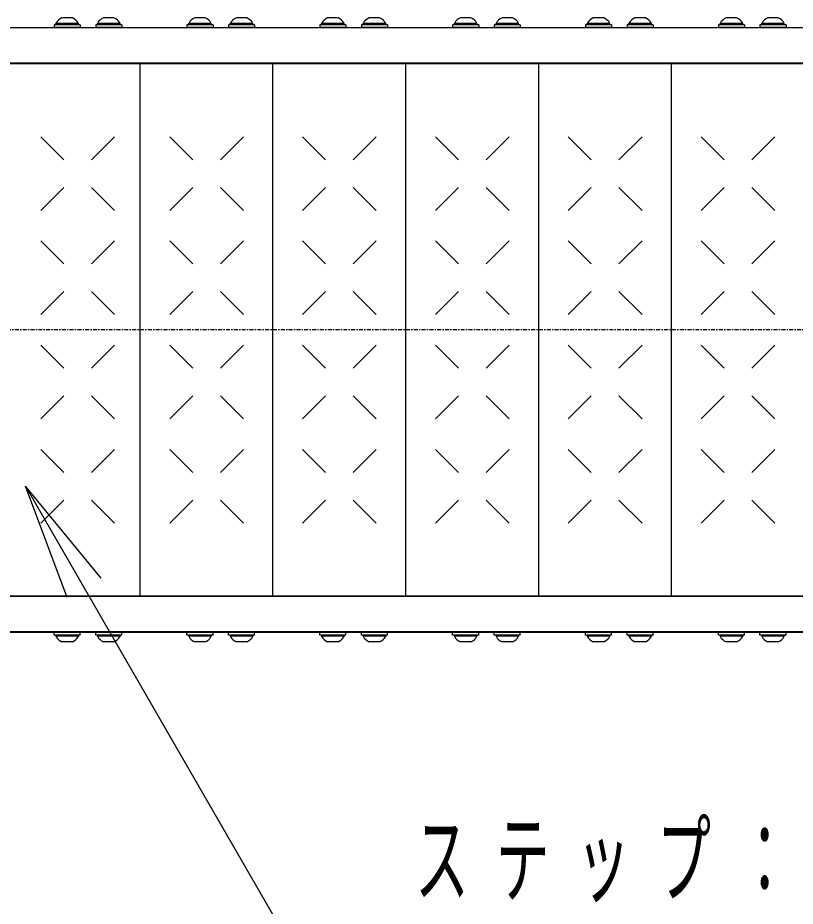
# Model space of a CAD drawing. Units: millimetres at full size; details may follow other scales. Extents: x -11723 to 0, y -1854 to 8010.
# Drawn here: x -6198 to -5601, y 6488 to 7170 of the extents above; entities that cross this region are included whole.
import ezdxf

# ---------------------------------------------------------------- set-up
doc = ezdxf.new("R2010")
doc.units = ezdxf.units.MM
doc.linetypes.add('USER2', pattern=[6, 3, -1, 1, -1])
doc.layers.add('線', color=2, linetype='Continuous', lineweight=25)
doc.layers.add('補助', color=2, linetype='Continuous', lineweight=13)
doc.styles.add('ＭＳ ゴシック', font='')
doc.styles.get('ＭＳ ゴシック').set_extended_font_data('MS Gothic')

msp = doc.modelspace()

# ---------------------------------------------------------------- linework, layer by layer
at = {"layer": '線'}
for p, q in [((-6155.647, 7169.55), (-6163.647, 7169.55)), ((-6123.742, 7169.55), (-6131.742, 7169.55)), ((-6053.742, 7169.55), (-6061.742, 7169.55)), ((-6021.837, 7169.55), (-6029.837, 7169.55)), ((-5951.837, 7169.55), (-5959.837, 7169.55)), ((-5919.932, 7169.55), (-5927.932, 7169.55)), ((-5849.932, 7169.55), (-5857.932, 7169.55)), ((-5818.027, 7169.55), (-5826.027, 7169.55)), ((-5748.027, 7169.55), (-5756.027, 7169.55)), ((-5716.122, 7169.55), (-5724.122, 7169.55)), ((-5646.122, 7169.55), (-5654.122, 7169.55)), ((-5614.217, 7169.55), (-5622.217, 7169.55)), ((-5211.228, 7161.8), (-6302.68, 7161.8)), ((-6169.647, 7164.2), (-6169.647, 7162.2)), ((-6149.647, 7164.2), (-6169.647, 7164.2)), ((-6149.647, 7162.2), (-6169.647, 7162.2)), ((-6168.297, 7164.2), (-6168.297, 7165.2)), ((-6150.997, 7165.2), (-6168.297, 7165.2)), ((-6150.997, 7164.2), (-6168.297, 7164.2)), ((-6150.997, 7164.2), (-6150.997, 7165.2)), ((-6149.647, 7164.2), (-6149.647, 7162.2)), ((-6137.742, 7164.2), (-6137.742, 7162.2)), ((-6117.742, 7164.2), (-6137.742, 7164.2)), ((-6117.742, 7162.2), (-6137.742, 7162.2)), ((-6136.392, 7164.2), (-6136.392, 7165.2)), ((-6119.092, 7165.2), (-6136.392, 7165.2)), ((-6119.092, 7164.2), (-6136.392, 7164.2)), ((-6119.092, 7164.2), (-6119.092, 7165.2)), ((-6117.742, 7164.2), (-6117.742, 7162.2)), ((-6067.742, 7164.2), (-6067.742, 7162.2)), ((-6047.742, 7164.2), (-6067.742, 7164.2)), ((-6047.742, 7162.2), (-6067.742, 7162.2)), ((-6066.392, 7164.2), (-6066.392, 7165.2)), ((-6049.092, 7165.2), (-6066.392, 7165.2)), ((-6049.092, 7164.2), (-6066.392, 7164.2)), ((-6049.092, 7164.2), (-6049.092, 7165.2)), ((-6047.742, 7164.2), (-6047.742, 7162.2)), ((-6035.837, 7164.2), (-6035.837, 7162.2)), ((-6015.837, 7164.2), (-6035.837, 7164.2)), ((-6015.837, 7162.2), (-6035.837, 7162.2)), ((-6034.487, 7164.2), (-6034.487, 7165.2)), ((-6017.187, 7165.2), (-6034.487, 7165.2)), ((-6017.187, 7164.2), (-6034.487, 7164.2)), ((-6017.187, 7164.2), (-6017.187, 7165.2)), ((-6015.837, 7164.2), (-6015.837, 7162.2)), ((-5965.837, 7164.2), (-5965.837, 7162.2)), ((-5945.837, 7164.2), (-5965.837, 7164.2)), ((-5945.837, 7162.2), (-5965.837, 7162.2)), ((-5964.487, 7164.2), (-5964.487, 7165.2)), ((-5947.187, 7165.2), (-5964.487, 7165.2)), ((-5947.187, 7164.2), (-5964.487, 7164.2)), ((-5947.187, 7164.2), (-5947.187, 7165.2)), ((-5945.837, 7164.2), (-5945.837, 7162.2)), ((-5933.932, 7164.2), (-5933.932, 7162.2)), ((-5913.932, 7164.2), (-5933.932, 7164.2)), ((-5913.932, 7162.2), (-5933.932, 7162.2)), ((-5932.582, 7164.2), (-5932.582, 7165.2)), ((-5915.282, 7165.2), (-5932.582, 7165.2)), ((-5915.282, 7164.2), (-5932.582, 7164.2)), ((-5915.282, 7164.2), (-5915.282, 7165.2)), ((-5913.932, 7164.2), (-5913.932, 7162.2)), ((-5863.932, 7164.2), (-5863.932, 7162.2)), ((-5843.932, 7164.2), (-5863.932, 7164.2)), ((-5843.932, 7162.2), (-5863.932, 7162.2)), ((-5862.582, 7164.2), (-5862.582, 7165.2)), ((-5845.282, 7165.2), (-5862.582, 7165.2)), ((-5845.282, 7164.2), (-5862.582, 7164.2)), ((-5845.282, 7164.2), (-5845.282, 7165.2)), ((-5843.932, 7164.2), (-5843.932, 7162.2)), ((-5832.027, 7164.2), (-5832.027, 7162.2)), ((-5812.027, 7164.2), (-5832.027, 7164.2)), ((-5812.027, 7162.2), (-5832.027, 7162.2)), ((-5830.677, 7164.2), (-5830.677, 7165.2)), ((-5813.377, 7165.2), (-5830.677, 7165.2)), ((-5813.377, 7164.2), (-5830.677, 7164.2)), ((-5813.377, 7164.2), (-5813.377, 7165.2)), ((-5812.027, 7164.2), (-5812.027, 7162.2)), ((-5762.027, 7164.2), (-5762.027, 7162.2)), ((-5742.027, 7164.2), (-5762.027, 7164.2)), ((-5742.027, 7162.2), (-5762.027, 7162.2)), ((-5760.677, 7164.2), (-5760.677, 7165.2)), ((-5743.377, 7165.2), (-5760.677, 7165.2)), ((-5743.377, 7164.2), (-5760.677, 7164.2)), ((-5743.377, 7164.2), (-5743.377, 7165.2)), ((-5742.027, 7164.2), (-5742.027, 7162.2)), ((-5730.122, 7164.2), (-5730.122, 7162.2)), ((-5710.122, 7164.2), (-5730.122, 7164.2)), ((-5710.122, 7162.2), (-5730.122, 7162.2)), ((-5728.772, 7164.2), (-5728.772, 7165.2)), ((-5711.472, 7165.2), (-5728.772, 7165.2)), ((-5711.472, 7164.2), (-5728.772, 7164.2)), ((-5711.472, 7164.2), (-5711.472, 7165.2)), ((-5710.122, 7164.2), (-5710.122, 7162.2)), ((-5660.122, 7164.2), (-5660.122, 7162.2)), ((-5640.122, 7164.2), (-5660.122, 7164.2)), ((-5640.122, 7162.2), (-5660.122, 7162.2)), ((-5658.772, 7164.2), (-5658.772, 7165.2)), ((-5641.472, 7165.2), (-5658.772, 7165.2)), ((-5641.472, 7164.2), (-5658.772, 7164.2)), ((-5641.472, 7164.2), (-5641.472, 7165.2)), ((-5640.122, 7164.2), (-5640.122, 7162.2)), ((-5628.217, 7164.2), (-5628.217, 7162.2)), ((-5608.217, 7164.2), (-5628.217, 7164.2)), ((-5608.217, 7162.2), (-5628.217, 7162.2)), ((-5626.867, 7164.2), (-5626.867, 7165.2)), ((-5609.567, 7165.2), (-5626.867, 7165.2)), ((-5609.567, 7164.2), (-5626.867, 7164.2)), ((-5609.567, 7164.2), (-5609.567, 7165.2)), ((-5608.217, 7164.2), (-5608.217, 7162.2)), ((-5211.228, 7134.6), (-6302.68, 7134.6)), ((-6103.647, 6725.8), (-6103.647, 7134.2)), ((-6001.742, 6725.8), (-6001.742, 7134.2)), ((-5899.837, 6725.8), (-5899.837, 7134.2)), ((-5797.932, 6725.8), (-5797.932, 7134.2)), ((-5696.027, 6725.8), (-5696.027, 7134.2)), ((-6179.932, 7078.284), (-6162.254, 7060.607)), ((-6123.363, 7078.284), (-6141.041, 7060.607)), ((-6080.979, 7078.284), (-6063.301, 7060.607)), ((-6024.411, 7078.284), (-6042.088, 7060.607)), ((-5979.074, 7078.284), (-5961.396, 7060.607)), ((-5922.505, 7078.284), (-5940.183, 7060.607)), ((-5877.169, 7078.284), (-5859.491, 7060.607)), ((-5820.6, 7078.284), (-5838.278, 7060.607)), ((-5775.264, 7078.284), (-5757.586, 7060.607)), ((-5718.695, 7078.284), (-5736.373, 7060.607)), ((-5673.359, 7078.284), (-5655.681, 7060.607)), ((-5616.79, 7078.284), (-5634.468, 7060.607)), ((-6162.254, 7039.393), (-6179.932, 7021.716)), ((-6141.041, 7039.393), (-6123.363, 7021.716)), ((-6063.301, 7039.393), (-6080.979, 7021.716)), ((-6042.088, 7039.393), (-6024.411, 7021.716)), ((-5961.396, 7039.393), (-5979.074, 7021.716)), ((-5940.183, 7039.393), (-5922.505, 7021.716)), ((-5859.491, 7039.393), (-5877.169, 7021.716)), ((-5838.278, 7039.393), (-5820.6, 7021.716)), ((-5757.586, 7039.393), (-5775.264, 7021.716)), ((-5736.373, 7039.393), (-5718.695, 7021.716)), ((-5655.681, 7039.393), (-5673.359, 7021.716)), ((-5634.468, 7039.393), (-5616.79, 7021.716)), ((-6179.932, 6998.284), (-6162.254, 6980.607)), ((-6123.363, 6998.284), (-6141.041, 6980.607)), ((-6080.979, 6998.284), (-6063.301, 6980.607)), ((-6024.411, 6998.284), (-6042.088, 6980.607)), ((-5979.074, 6998.284), (-5961.396, 6980.607)), ((-5922.505, 6998.284), (-5940.183, 6980.607)), ((-5877.169, 6998.284), (-5859.491, 6980.607)), ((-5820.6, 6998.284), (-5838.278, 6980.607)), ((-5775.264, 6998.284), (-5757.586, 6980.607)), ((-5718.695, 6998.284), (-5736.373, 6980.607)), ((-5673.359, 6998.284), (-5655.681, 6980.607)), ((-5616.79, 6998.284), (-5634.468, 6980.607)), ((-6162.254, 6959.393), (-6179.932, 6941.716)), ((-6141.041, 6959.393), (-6123.363, 6941.716)), ((-6063.301, 6959.393), (-6080.979, 6941.716)), ((-6042.088, 6959.393), (-6024.411, 6941.716)), ((-5961.396, 6959.393), (-5979.074, 6941.716)), ((-5940.183, 6959.393), (-5922.505, 6941.716)), ((-5859.491, 6959.393), (-5877.169, 6941.716)), ((-5838.278, 6959.393), (-5820.6, 6941.716)), ((-5757.586, 6959.393), (-5775.264, 6941.716)), ((-5736.373, 6959.393), (-5718.695, 6941.716)), ((-5655.681, 6959.393), (-5673.359, 6941.716)), ((-5634.468, 6959.393), (-5616.79, 6941.716)), ((-6179.932, 6918.284), (-6162.254, 6900.607)), ((-6123.363, 6918.284), (-6141.041, 6900.607)), ((-6080.979, 6918.284), (-6063.301, 6900.607)), ((-6024.411, 6918.284), (-6042.088, 6900.607)), ((-5979.074, 6918.284), (-5961.396, 6900.607)), ((-5922.505, 6918.284), (-5940.183, 6900.607)), ((-5877.169, 6918.284), (-5859.491, 6900.607)), ((-5820.6, 6918.284), (-5838.278, 6900.607)), ((-5775.264, 6918.284), (-5757.586, 6900.607)), ((-5718.695, 6918.284), (-5736.373, 6900.607)), ((-5673.359, 6918.284), (-5655.681, 6900.607)), ((-5616.79, 6918.284), (-5634.468, 6900.607)), ((-6162.254, 6879.393), (-6179.932, 6861.716)), ((-6141.041, 6879.393), (-6123.363, 6861.716)), ((-6063.301, 6879.393), (-6080.979, 6861.716)), ((-6042.088, 6879.393), (-6024.411, 6861.716)), ((-5961.396, 6879.393), (-5979.074, 6861.716)), ((-5940.183, 6879.393), (-5922.505, 6861.716)), ((-5859.491, 6879.393), (-5877.169, 6861.716)), ((-5838.278, 6879.393), (-5820.6, 6861.716)), ((-5757.586, 6879.393), (-5775.264, 6861.716)), ((-5736.373, 6879.393), (-5718.695, 6861.716)), ((-5655.681, 6879.393), (-5673.359, 6861.716)), ((-5634.468, 6879.393), (-5616.79, 6861.716)), ((-6179.932, 6838.284), (-6162.254, 6820.607)), ((-6123.363, 6838.284), (-6141.041, 6820.607)), ((-6080.979, 6838.284), (-6063.301, 6820.607)), ((-6024.411, 6838.284), (-6042.088, 6820.607)), ((-5979.074, 6838.284), (-5961.396, 6820.607)), ((-5922.505, 6838.284), (-5940.183, 6820.607)), ((-5877.169, 6838.284), (-5859.491, 6820.607)), ((-5820.6, 6838.284), (-5838.278, 6820.607)), ((-5775.264, 6838.284), (-5757.586, 6820.607)), ((-5718.695, 6838.284), (-5736.373, 6820.607)), ((-5673.359, 6838.284), (-5655.681, 6820.607)), ((-5616.79, 6838.284), (-5634.468, 6820.607)), ((-6162.254, 6799.393), (-6179.932, 6781.716)), ((-6141.041, 6799.393), (-6123.363, 6781.716)), ((-6063.301, 6799.393), (-6080.979, 6781.716)), ((-6042.088, 6799.393), (-6024.411, 6781.716)), ((-5961.396, 6799.393), (-5979.074, 6781.716)), ((-5940.183, 6799.393), (-5922.505, 6781.716)), ((-5859.491, 6799.393), (-5877.169, 6781.716)), ((-5838.278, 6799.393), (-5820.6, 6781.716)), ((-5757.586, 6799.393), (-5775.264, 6781.716)), ((-5736.373, 6799.393), (-5718.695, 6781.716)), ((-5655.681, 6799.393), (-5673.359, 6781.716)), ((-5634.468, 6799.393), (-5616.79, 6781.716)), ((-5211.228, 6725.4), (-6302.68, 6725.4)), ((-5211.228, 6698.2), (-6302.68, 6698.2)), ((-6169.647, 6695.8), (-6169.647, 6697.8)), ((-6149.647, 6697.8), (-6169.647, 6697.8)), ((-6149.647, 6695.8), (-6149.647, 6697.8)), ((-6137.742, 6695.8), (-6137.742, 6697.8)), ((-6117.742, 6697.8), (-6137.742, 6697.8)), ((-6117.742, 6695.8), (-6117.742, 6697.8)), ((-6067.742, 6695.8), (-6067.742, 6697.8)), ((-6047.742, 6697.8), (-6067.742, 6697.8)), ((-6047.742, 6695.8), (-6047.742, 6697.8)), ((-6035.837, 6695.8), (-6035.837, 6697.8)), ((-6015.837, 6697.8), (-6035.837, 6697.8)), ((-6015.837, 6695.8), (-6015.837, 6697.8)), ((-5965.837, 6695.8), (-5965.837, 6697.8)), ((-5945.837, 6697.8), (-5965.837, 6697.8)), ((-5945.837, 6695.8), (-5945.837, 6697.8)), ((-5933.932, 6695.8), (-5933.932, 6697.8)), ((-5913.932, 6697.8), (-5933.932, 6697.8)), ((-5913.932, 6695.8), (-5913.932, 6697.8)), ((-5863.932, 6695.8), (-5863.932, 6697.8)), ((-5843.932, 6697.8), (-5863.932, 6697.8)), ((-5843.932, 6695.8), (-5843.932, 6697.8)), ((-5832.027, 6695.8), (-5832.027, 6697.8)), ((-5812.027, 6697.8), (-5832.027, 6697.8)), ((-5812.027, 6695.8), (-5812.027, 6697.8)), ((-5762.027, 6695.8), (-5762.027, 6697.8)), ((-5742.027, 6697.8), (-5762.027, 6697.8)), ((-5742.027, 6695.8), (-5742.027, 6697.8)), ((-5730.122, 6695.8), (-5730.122, 6697.8)), ((-5710.122, 6697.8), (-5730.122, 6697.8)), ((-5710.122, 6695.8), (-5710.122, 6697.8)), ((-5660.122, 6695.8), (-5660.122, 6697.8)), ((-5640.122, 6697.8), (-5660.122, 6697.8)), ((-5640.122, 6695.8), (-5640.122, 6697.8)), ((-5628.217, 6695.8), (-5628.217, 6697.8)), ((-5608.217, 6697.8), (-5628.217, 6697.8)), ((-5608.217, 6695.8), (-5608.217, 6697.8)), ((-6149.647, 6695.8), (-6169.647, 6695.8)), ((-6168.297, 6695.8), (-6168.297, 6694.8)), ((-6150.997, 6695.8), (-6168.297, 6695.8)), ((-6150.997, 6694.8), (-6168.297, 6694.8)), ((-6155.647, 6690.45), (-6163.647, 6690.45)), ((-6150.997, 6695.8), (-6150.997, 6694.8)), ((-6117.742, 6695.8), (-6137.742, 6695.8)), ((-6136.392, 6695.8), (-6136.392, 6694.8)), ((-6119.092, 6695.8), (-6136.392, 6695.8)), ((-6119.092, 6694.8), (-6136.392, 6694.8)), ((-6123.742, 6690.45), (-6131.742, 6690.45)), ((-6119.092, 6695.8), (-6119.092, 6694.8)), ((-6047.742, 6695.8), (-6067.742, 6695.8)), ((-6066.392, 6695.8), (-6066.392, 6694.8)), ((-6049.092, 6695.8), (-6066.392, 6695.8)), ((-6049.092, 6694.8), (-6066.392, 6694.8)), ((-6053.742, 6690.45), (-6061.742, 6690.45)), ((-6049.092, 6695.8), (-6049.092, 6694.8)), ((-6015.837, 6695.8), (-6035.837, 6695.8)), ((-6034.487, 6695.8), (-6034.487, 6694.8)), ((-6017.187, 6695.8), (-6034.487, 6695.8)), ((-6017.187, 6694.8), (-6034.487, 6694.8)), ((-6021.837, 6690.45), (-6029.837, 6690.45)), ((-6017.187, 6695.8), (-6017.187, 6694.8)), ((-5945.837, 6695.8), (-5965.837, 6695.8)), ((-5964.487, 6695.8), (-5964.487, 6694.8)), ((-5947.187, 6695.8), (-5964.487, 6695.8)), ((-5947.187, 6694.8), (-5964.487, 6694.8)), ((-5951.837, 6690.45), (-5959.837, 6690.45)), ((-5947.187, 6695.8), (-5947.187, 6694.8)), ((-5913.932, 6695.8), (-5933.932, 6695.8)), ((-5932.582, 6695.8), (-5932.582, 6694.8)), ((-5915.282, 6695.8), (-5932.582, 6695.8)), ((-5915.282, 6694.8), (-5932.582, 6694.8)), ((-5919.932, 6690.45), (-5927.932, 6690.45)), ((-5915.282, 6695.8), (-5915.282, 6694.8)), ((-5843.932, 6695.8), (-5863.932, 6695.8)), ((-5862.582, 6695.8), (-5862.582, 6694.8)), ((-5845.282, 6695.8), (-5862.582, 6695.8)), ((-5845.282, 6694.8), (-5862.582, 6694.8)), ((-5849.932, 6690.45), (-5857.932, 6690.45)), ((-5845.282, 6695.8), (-5845.282, 6694.8)), ((-5812.027, 6695.8), (-5832.027, 6695.8)), ((-5830.677, 6695.8), (-5830.677, 6694.8)), ((-5813.377, 6695.8), (-5830.677, 6695.8)), ((-5813.377, 6694.8), (-5830.677, 6694.8)), ((-5818.027, 6690.45), (-5826.027, 6690.45)), ((-5813.377, 6695.8), (-5813.377, 6694.8)), ((-5742.027, 6695.8), (-5762.027, 6695.8)), ((-5760.677, 6695.8), (-5760.677, 6694.8)), ((-5743.377, 6695.8), (-5760.677, 6695.8)), ((-5743.377, 6694.8), (-5760.677, 6694.8)), ((-5748.027, 6690.45), (-5756.027, 6690.45)), ((-5743.377, 6695.8), (-5743.377, 6694.8)), ((-5710.122, 6695.8), (-5730.122, 6695.8)), ((-5728.772, 6695.8), (-5728.772, 6694.8)), ((-5711.472, 6695.8), (-5728.772, 6695.8)), ((-5711.472, 6694.8), (-5728.772, 6694.8)), ((-5716.122, 6690.45), (-5724.122, 6690.45)), ((-5711.472, 6695.8), (-5711.472, 6694.8)), ((-5640.122, 6695.8), (-5660.122, 6695.8)), ((-5658.772, 6695.8), (-5658.772, 6694.8)), ((-5641.472, 6695.8), (-5658.772, 6695.8)), ((-5641.472, 6694.8), (-5658.772, 6694.8)), ((-5646.122, 6690.45), (-5654.122, 6690.45)), ((-5641.472, 6695.8), (-5641.472, 6694.8)), ((-5608.217, 6695.8), (-5628.217, 6695.8)), ((-5626.867, 6695.8), (-5626.867, 6694.8)), ((-5609.567, 6695.8), (-5626.867, 6695.8)), ((-5609.567, 6694.8), (-5626.867, 6694.8)), ((-5614.217, 6690.45), (-5622.217, 6690.45)), ((-5609.567, 6695.8), (-5609.567, 6694.8))]:
    msp.add_line(p, q, dxfattribs=at)
at = {"layer": '線', "color": 7, "lineweight": 13}
for p, q in [((-5198.926, 7162.2), (-6302.68, 7162.2)), ((-5198.926, 7134.2), (-6302.68, 7134.2)), ((-5198.926, 6725.8), (-6302.68, 6725.8)), ((-5198.926, 6697.8), (-6302.68, 6697.8))]:
    msp.add_line(p, q, dxfattribs=at)
at = {"layer": '線', "color": 20, "linetype": 'USER2'}
msp.add_line((-4960.73, 6930), (-10661.246, 6930), dxfattribs=at)
at = {"layer": '線'}
for centre, start, end in [((-6159.647, 7160.614), 114.11411, 152.06758), ((-6159.647, 7160.614), 27.93242, 65.88589), ((-6127.742, 7160.614), 114.11411, 152.06758), ((-6127.742, 7160.614), 27.93242, 65.88589), ((-6057.742, 7160.614), 114.11411, 152.06758), ((-6057.742, 7160.614), 27.93242, 65.88589), ((-6025.837, 7160.614), 114.11411, 152.06758), ((-6025.837, 7160.614), 27.93242, 65.88589), ((-5955.837, 7160.614), 114.11411, 152.06758), ((-5955.837, 7160.614), 27.93242, 65.88589), ((-5923.932, 7160.614), 114.11411, 152.06758), ((-5923.932, 7160.614), 27.93242, 65.88589), ((-5853.932, 7160.614), 114.11411, 152.06758), ((-5853.932, 7160.614), 27.93242, 65.88589), ((-5822.027, 7160.614), 114.11411, 152.06758), ((-5822.027, 7160.614), 27.93242, 65.88589), ((-5752.027, 7160.614), 114.11411, 152.06758), ((-5752.027, 7160.614), 27.93242, 65.88589), ((-5720.122, 7160.614), 114.11411, 152.06758), ((-5720.122, 7160.614), 27.93242, 65.88589), ((-5650.122, 7160.614), 114.11411, 152.06758), ((-5650.122, 7160.614), 27.93242, 65.88589), ((-5618.217, 7160.614), 114.11411, 152.06758), ((-5618.217, 7160.614), 27.93242, 65.88589), ((-6159.647, 6699.386), 207.93242, 245.88589), ((-6159.647, 6699.386), 294.11411, 332.06758), ((-6127.742, 6699.386), 207.93242, 245.88589), ((-6127.742, 6699.386), 294.11411, 332.06758), ((-6057.742, 6699.386), 207.93242, 245.88589), ((-6057.742, 6699.386), 294.11411, 332.06758), ((-6025.837, 6699.386), 207.93242, 245.88589), ((-6025.837, 6699.386), 294.11411, 332.06758), ((-5955.837, 6699.386), 207.93242, 245.88589), ((-5955.837, 6699.386), 294.11411, 332.06758), ((-5923.932, 6699.386), 207.93242, 245.88589), ((-5923.932, 6699.386), 294.11411, 332.06758), ((-5853.932, 6699.386), 207.93242, 245.88589), ((-5853.932, 6699.386), 294.11411, 332.06758), ((-5822.027, 6699.386), 207.93242, 245.88589), ((-5822.027, 6699.386), 294.11411, 332.06758), ((-5752.027, 6699.386), 207.93242, 245.88589), ((-5752.027, 6699.386), 294.11411, 332.06758), ((-5720.122, 6699.386), 207.93242, 245.88589), ((-5720.122, 6699.386), 294.11411, 332.06758), ((-5650.122, 6699.386), 207.93242, 245.88589), ((-5650.122, 6699.386), 294.11411, 332.06758), ((-5618.217, 6699.386), 207.93242, 245.88589), ((-5618.217, 6699.386), 294.11411, 332.06758)]:
    msp.add_arc(centre, 9.791, start, end, dxfattribs=at)
at = {"layer": '補助', "lineweight": 25}
for p, q in [((-6159.638, 6724.558), (-6191.647, 6810)), ((-6133.657, 6739.558), (-6191.647, 6810)), ((-6191.647, 6810), (-6146.647, 6732.058)), ((-6146.647, 6732.058), (-5914.519, 6330))]:
    msp.add_line(p, q, dxfattribs=at)

# ---------------------------------------------------------------- texts
at = {"layer": '補助', "insert": (-5892.769, 6551.25), "char_height": 54.99, "attachment_point": 1, "style": 'ＭＳ ゴシック'}
msp.add_mtext('\\T1.5;\\W0.55;ステップ：', dxfattribs=at)

doc.saveas('drawing.dxf')
